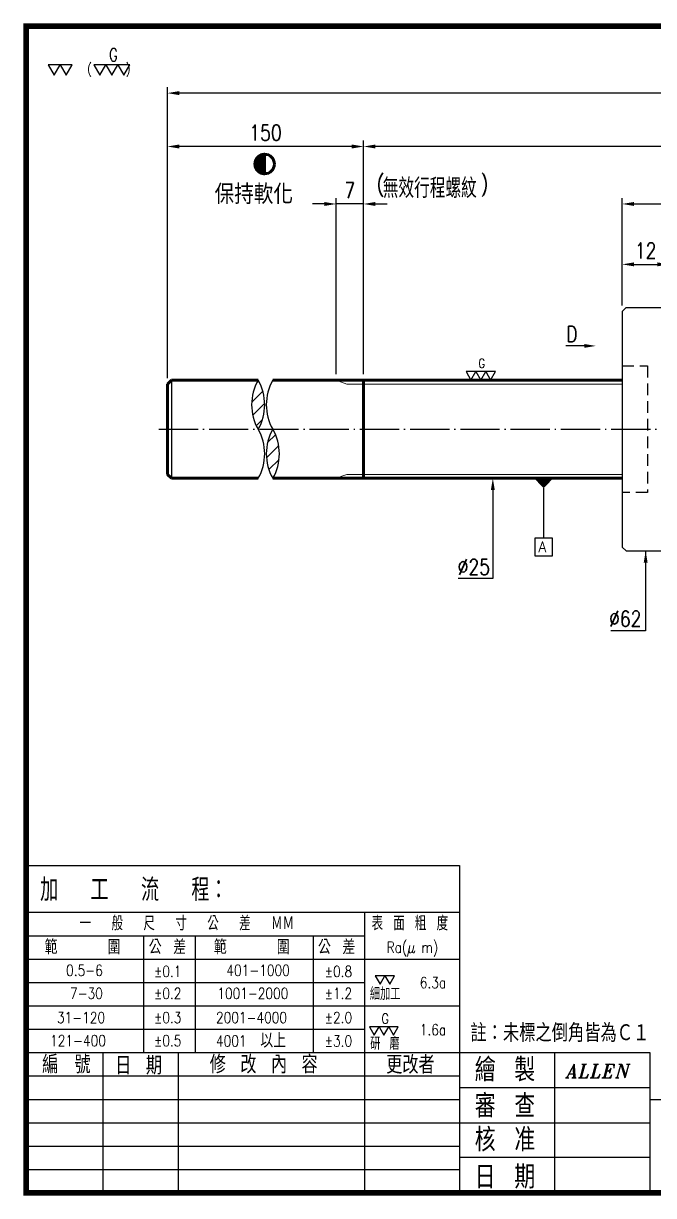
# Model space of a CAD drawing. Header units: millimetres. Extents: x 1056 to 1476, y 85 to 383.
# Drawn here: x 1055.6 to 1216.2, y 84.6 to 383.2 of the extents above; entities that cross this region are included whole.
import ezdxf
from ezdxf.enums import TextEntityAlignment as Align

# ---------------------------------------------------------------- set-up
doc = ezdxf.new("R2010")
doc.units = ezdxf.units.MM
doc.linetypes.add('C', pattern=[2.5625, 2, -0.25, 0.0625, -0.25])
doc.linetypes.add('H', pattern=[0.75, 0.5, -0.25])
for name, color, linetype in [('04', 4, 'Continuous'), ('05', 5, 'H'), ('3', 6, 'Continuous'), ('C', 1, 'C'), ('CK_LEVEL_1', 7, 'Continuous')]:
    doc.layers.add(name, color=color, linetype=linetype)
for name, color, linetype, lineweight in [('AM_0', 7, 'Continuous', 50), ('AM_5', 3, 'Continuous', 25), ('群組1-AM_0', 7, 'Continuous', 50)]:
    doc.layers.add(name, color=color, linetype=linetype, lineweight=lineweight)
doc.styles.add('ROMANC', font='romanc')
doc.styles.add('SIMPLEX', font='simplex.shx', dxfattribs={"width": 0.8, "height": 4})
doc.styles.get("Standard").update_dxf_attribs({"font": 'txt.shx', "height": 4, "bigfont": 'CHINESET.SHX'})
doc.dimstyles.get("Standard").update_dxf_attribs({"dimscale": 0, "dimtxt": 4, "dimasz": 3, "dimexe": 1.5, "dimexo": 1.5, "dimgap": 1.5, "dimtad": 1, "dimdec": 3, "dimrnd": 0.0005, "dimdsep": 46, "dimtxsty": 'SIMPLEX', "dimcen": 0.09, "dimclrd": 6, "dimclre": 6, "dimclrt": 3, "dimadec": 1, "dimazin": 2, "dimtp": -0.1, "dimtm": 0.2, "dimtfac": 1, "dimtdec": 3, "dimtmove": 2, "dimatfit": 3, "dimfxl": 0, "dimtvp": 0.790698, "dimtolj": 1, "dimarcsym": 0})
doc.dimstyles.new('STANDARD$7', dxfattribs={"dimscale": 0, "dimtxt": 4, "dimasz": 3, "dimexe": 1.5, "dimexo": 1.5, "dimgap": 1.5, "dimtad": 1, "dimdec": 3, "dimrnd": 0.0005, "dimdsep": 46, "dimtxsty": 'SIMPLEX', "dimcen": 0.09, "dimclrd": 6, "dimclre": 6, "dimclrt": 3, "dimadec": 1, "dimazin": 2, "dimtp": -0.1, "dimtm": 0.2, "dimtfac": 1, "dimtdec": 3, "dimtmove": 2, "dimatfit": 3, "dimfxl": 0, "dimtvp": 0.790698, "dimtolj": 1, "dimarcsym": 0})

# ---------------------------------------------------------------- blocks, each defined once
blk = doc.blocks.new('*D53')
at = {"layer": 'AM_5', "color": 6, "lineweight": -2}
for p, q in [((1092.3, 292.79), (1092.3, 366.91)), ((1438.23, 365.41), (1095.3, 365.41)), ((1441.23, 291.44), (1441.23, 366.91))]:
    blk.add_line(p, q, dxfattribs=at)
at = {"layer": 'AM_5', "color": 6}
for points in [[(1095.3, 365.91), (1095.3, 364.91), (1092.3, 365.41)], [(1438.23, 365.91), (1438.23, 364.91), (1441.23, 365.41)]]:
    blk.add_solid(points, dxfattribs=at)
at = {"layer": 'Defpoints', "color": 0}
for p in [(1092.3, 365.41), (1092.3, 291.29), (1441.23, 289.94)]:
    blk.add_point(p, dxfattribs=at)
at = {"layer": 'AM_5', "color": 3, "insert": (1266.76, 368.91), "char_height": 4, "attachment_point": 5, "style": 'SIMPLEX'}
blk.add_mtext('\\A1;950', dxfattribs=at)
blk = doc.blocks.new('*D54')
at = {"layer": 'AM_5', "color": 6, "lineweight": -2}
for p, q in [((1142.3, 293.79), (1142.3, 353.31)), ((1361.23, 292.79), (1361.23, 353.31)), ((1358.23, 351.81), (1145.3, 351.81))]:
    blk.add_line(p, q, dxfattribs=at)
at = {"layer": 'AM_5', "color": 6}
for points in [[(1145.3, 352.31), (1145.3, 351.31), (1142.3, 351.81)], [(1358.23, 352.31), (1358.23, 351.31), (1361.23, 351.81)]]:
    blk.add_solid(points, dxfattribs=at)
at = {"layer": 'Defpoints', "color": 0}
for p in [(1142.3, 351.81), (1142.3, 292.29), (1361.23, 291.29)]:
    blk.add_point(p, dxfattribs=at)
at = {"layer": 'AM_5', "color": 3, "insert": (1251.76, 355.31), "char_height": 4, "attachment_point": 5, "style": 'SIMPLEX'}
blk.add_mtext('\\A1;720', dxfattribs=at)
blk = doc.blocks.new('*D50')
at = {"layer": 'AM_5', "color": 6, "lineweight": -2}
for p, q in [((1208.21, 311.29), (1208.21, 338.67)), ((1300.21, 300.19), (1300.21, 338.67)), ((1211.21, 337.17), (1297.21, 337.17))]:
    blk.add_line(p, q, dxfattribs=at)
at = {"layer": 'AM_5', "color": 6}
for points in [[(1211.21, 337.67), (1211.21, 336.67), (1208.21, 337.17)], [(1297.21, 337.67), (1297.21, 336.67), (1300.21, 337.17)]]:
    blk.add_solid(points, dxfattribs=at)
at = {"layer": 'Defpoints', "color": 0}
for p in [(1300.21, 337.17), (1208.21, 309.79), (1300.21, 298.69)]:
    blk.add_point(p, dxfattribs=at)
at = {"layer": 'AM_5', "color": 3, "insert": (1254.21, 340.67), "char_height": 4, "attachment_point": 5, "style": 'SIMPLEX'}
blk.add_mtext('\\A1;92', dxfattribs=at)
blk = doc.blocks.new('*D51')
at = {"layer": 'AM_5', "color": 6, "lineweight": -2}
for p, q in [((1208.21, 311.29), (1208.21, 323.29)), ((1220.21, 311.29), (1220.21, 323.29)), ((1211.21, 321.79), (1217.21, 321.79))]:
    blk.add_line(p, q, dxfattribs=at)
at = {"layer": 'AM_5', "color": 6}
for points in [[(1211.21, 322.29), (1211.21, 321.29), (1208.21, 321.79)], [(1217.21, 322.29), (1217.21, 321.29), (1220.21, 321.79)]]:
    blk.add_solid(points, dxfattribs=at)
at = {"layer": 'Defpoints', "color": 0}
for p in [(1220.21, 321.79), (1208.21, 309.79), (1220.21, 309.79)]:
    blk.add_point(p, dxfattribs=at)
at = {"layer": 'AM_5', "color": 3, "insert": (1214.21, 325.29), "char_height": 4, "attachment_point": 5, "style": 'SIMPLEX'}
blk.add_mtext('\\A1;12', dxfattribs=at)
blk = doc.blocks.new('*D56')
at = {"layer": 'AM_5', "color": 6, "lineweight": -2}
for p, q in [((1092.3, 292.79), (1092.3, 353.31)), ((1142.3, 293.79), (1142.3, 353.31)), ((1139.3, 351.81), (1095.3, 351.81))]:
    blk.add_line(p, q, dxfattribs=at)
at = {"layer": 'AM_5', "color": 6}
for points in [[(1095.3, 352.31), (1095.3, 351.31), (1092.3, 351.81)], [(1139.3, 352.31), (1139.3, 351.31), (1142.3, 351.81)]]:
    blk.add_solid(points, dxfattribs=at)
at = {"layer": 'Defpoints', "color": 0}
for p in [(1092.3, 351.81), (1092.3, 291.29), (1142.3, 292.29)]:
    blk.add_point(p, dxfattribs=at)
at = {"layer": 'AM_5', "color": 3, "insert": (1117.3, 355.31), "char_height": 4, "attachment_point": 5, "style": 'SIMPLEX'}
blk.add_mtext('\\A1;150', dxfattribs=at)
blk = doc.blocks.new('*X64')
at = {"color": 0}
for p, q in [((508.24, 86), (512.19, 86)), ((508.25, 86.1), (512.19, 86.1)), ((508.25, 86.05), (512.19, 86.05)), ((508.26, 86.15), (512.19, 86.15)), ((508.27, 86.2), (512.19, 86.2)), ((508.29, 86.25), (512.19, 86.25)), ((508.3, 86.3), (512.19, 86.3)), ((508.31, 86.35), (512.19, 86.35)), ((508.32, 86.4), (512.19, 86.4)), ((508.34, 86.45), (512.19, 86.45)), ((508.35, 86.5), (512.19, 86.5)), ((508.37, 86.55), (512.19, 86.55)), ((508.38, 86.6), (512.19, 86.6)), ((508.4, 86.65), (512.19, 86.65)), ((508.42, 86.7), (512.19, 86.7)), ((508.43, 86.75), (512.19, 86.75)), ((508.45, 86.8), (512.19, 86.8)), ((508.47, 86.85), (512.19, 86.85)), ((508.49, 86.9), (512.19, 86.9)), ((508.51, 86.95), (512.19, 86.95)), ((508.54, 87), (512.19, 87)), ((508.56, 87.05), (512.19, 87.05)), ((508.58, 87.1), (512.19, 87.1)), ((508.61, 87.15), (512.19, 87.15)), ((508.63, 87.2), (512.19, 87.2)), ((508.66, 87.25), (512.19, 87.25)), ((508.68, 87.3), (512.19, 87.3)), ((508.71, 87.35), (512.19, 87.35)), ((508.74, 87.4), (512.19, 87.4)), ((508.77, 87.45), (512.19, 87.45)), ((508.8, 87.5), (512.19, 87.5)), ((508.83, 87.55), (512.19, 87.55)), ((508.87, 87.6), (512.19, 87.6)), ((508.9, 87.65), (512.19, 87.65)), ((508.94, 87.7), (512.19, 87.7)), ((508.97, 87.75), (512.19, 87.75)), ((509.01, 87.8), (512.19, 87.8)), ((509.05, 87.85), (512.19, 87.85)), ((509.09, 87.9), (512.19, 87.9)), ((509.13, 87.95), (512.19, 87.95)), ((509.18, 88), (512.19, 88)), ((509.22, 88.05), (512.19, 88.05)), ((509.27, 88.1), (512.19, 88.1)), ((509.31, 88.15), (512.19, 88.15)), ((509.36, 88.2), (512.19, 88.2)), ((509.41, 88.25), (512.19, 88.25)), ((509.47, 88.3), (512.19, 88.3)), ((509.52, 88.35), (512.19, 88.35)), ((509.58, 88.4), (512.19, 88.4)), ((509.64, 88.45), (512.19, 88.45)), ((509.7, 88.5), (512.19, 88.5)), ((509.76, 88.55), (512.19, 88.55)), ((509.83, 88.6), (512.19, 88.6)), ((509.9, 88.65), (512.19, 88.65)), ((509.97, 88.7), (512.19, 88.7)), ((510.05, 88.75), (512.19, 88.75)), ((510.13, 88.8), (512.19, 88.8)), ((510.22, 88.85), (512.19, 88.85)), ((510.31, 88.9), (512.19, 88.9)), ((510.41, 88.95), (512.19, 88.95)), ((510.51, 89), (512.19, 89)), ((510.62, 89.05), (512.19, 89.05)), ((510.75, 89.1), (512.19, 89.1)), ((510.89, 89.15), (512.19, 89.15)), ((511.04, 89.2), (512.19, 89.2)), ((511.22, 89.25), (512.19, 89.25)), ((511.45, 89.3), (512.19, 89.3)), ((511.81, 89.35), (512.19, 89.35)), ((508.19, 85.6), (512.19, 85.6)), ((508.19, 85.55), (512.19, 85.55)), ((508.19, 85.5), (512.19, 85.5)), ((508.19, 85.45), (512.19, 85.45)), ((508.19, 85.4), (512.19, 85.4)), ((508.19, 85.35), (512.19, 85.35)), ((508.19, 85.3), (512.19, 85.3)), ((508.19, 85.25), (512.19, 85.25)), ((508.19, 85.2), (512.19, 85.2)), ((508.19, 85.15), (512.19, 85.15)), ((508.2, 85.7), (512.19, 85.7)), ((508.2, 85.65), (512.19, 85.65)), ((508.2, 85.1), (512.19, 85.1)), ((508.2, 85.05), (512.19, 85.05)), ((508.2, 85), (512.19, 85)), ((508.21, 85.8), (512.19, 85.8)), ((508.21, 85.75), (512.19, 85.75)), ((508.21, 84.95), (512.19, 84.95)), ((508.21, 84.9), (512.19, 84.9)), ((508.22, 85.9), (512.19, 85.9)), ((508.22, 85.85), (512.19, 85.85)), ((508.22, 84.85), (512.19, 84.85)), ((508.23, 85.95), (512.19, 85.95)), ((508.23, 84.8), (512.19, 84.8)), ((508.23, 84.75), (512.19, 84.75)), ((508.24, 84.7), (512.19, 84.7)), ((508.25, 84.65), (512.19, 84.65)), ((508.26, 84.6), (512.19, 84.6)), ((508.27, 84.55), (512.19, 84.55)), ((508.28, 84.5), (512.19, 84.5)), ((508.29, 84.45), (512.19, 84.45)), ((508.31, 84.4), (512.19, 84.4)), ((508.32, 84.35), (512.19, 84.35)), ((508.33, 84.3), (512.19, 84.3)), ((508.35, 84.25), (512.19, 84.25)), ((508.36, 84.2), (512.19, 84.2)), ((508.38, 84.15), (512.19, 84.15)), ((508.39, 84.1), (512.19, 84.1)), ((508.41, 84.05), (512.19, 84.05)), ((508.43, 84), (512.19, 84)), ((508.45, 83.95), (512.19, 83.95)), ((508.47, 83.9), (512.19, 83.9)), ((508.49, 83.85), (512.19, 83.85)), ((508.51, 83.8), (512.19, 83.8)), ((508.53, 83.75), (512.19, 83.75)), ((508.55, 83.7), (512.19, 83.7)), ((508.57, 83.65), (512.19, 83.65)), ((508.6, 83.6), (512.19, 83.6)), ((508.62, 83.55), (512.19, 83.55)), ((508.65, 83.5), (512.19, 83.5)), ((508.68, 83.45), (512.19, 83.45)), ((508.7, 83.4), (512.19, 83.4)), ((508.73, 83.35), (512.19, 83.35)), ((508.76, 83.3), (512.19, 83.3)), ((508.79, 83.25), (512.19, 83.25)), ((508.83, 83.2), (512.19, 83.2)), ((508.86, 83.15), (512.19, 83.15)), ((508.89, 83.1), (512.19, 83.1)), ((508.93, 83.05), (512.19, 83.05)), ((508.96, 83), (512.19, 83)), ((509, 82.95), (512.19, 82.95)), ((509.04, 82.9), (512.19, 82.9)), ((509.08, 82.85), (512.19, 82.85)), ((509.12, 82.8), (512.19, 82.8)), ((509.16, 82.75), (512.19, 82.75)), ((509.21, 82.7), (512.19, 82.7)), ((509.25, 82.65), (512.19, 82.65)), ((509.3, 82.6), (512.19, 82.6)), ((509.35, 82.55), (512.19, 82.55)), ((509.4, 82.5), (512.19, 82.5)), ((509.45, 82.45), (512.19, 82.45)), ((509.5, 82.4), (512.19, 82.4)), ((509.56, 82.35), (512.19, 82.35)), ((509.62, 82.3), (512.19, 82.3)), ((509.68, 82.25), (512.19, 82.25)), ((509.74, 82.2), (512.19, 82.2)), ((509.81, 82.15), (512.19, 82.15)), ((509.88, 82.1), (512.19, 82.1)), ((509.95, 82.05), (512.19, 82.05)), ((510.03, 82), (512.19, 82)), ((510.11, 81.95), (512.19, 81.95)), ((510.19, 81.9), (512.19, 81.9)), ((510.28, 81.85), (512.19, 81.85)), ((510.38, 81.8), (512.19, 81.8)), ((510.48, 81.75), (512.19, 81.75)), ((510.59, 81.7), (512.19, 81.7)), ((510.71, 81.65), (512.19, 81.65)), ((510.84, 81.6), (512.19, 81.6)), ((510.99, 81.55), (512.19, 81.55)), ((511.17, 81.5), (512.19, 81.5)), ((511.38, 81.45), (512.19, 81.45)), ((511.68, 81.4), (512.19, 81.4))]:
    blk.add_line(p, q, dxfattribs=at)
blk = doc.blocks.new('*D66')
at = {"layer": 'CK_LEVEL_1', "color": 6, "lineweight": -2}
for p, q in [((1135.3, 293.79), (1135.3, 338.67)), ((1142.3, 293.79), (1142.3, 338.67)), ((1132.3, 337.17), (1129.3, 337.17)), ((1142.3, 337.17), (1135.3, 337.17)), ((1145.3, 337.17), (1148.3, 337.17))]:
    blk.add_line(p, q, dxfattribs=at)
at = {"layer": 'CK_LEVEL_1', "color": 6}
for points in [[(1132.3, 337.67), (1132.3, 336.67), (1135.3, 337.17)], [(1145.3, 337.67), (1145.3, 336.67), (1142.3, 337.17)]]:
    blk.add_solid(points, dxfattribs=at)
at = {"layer": 'Defpoints', "color": 0}
for p in [(1135.3, 337.17), (1135.3, 292.29), (1142.3, 292.29)]:
    blk.add_point(p, dxfattribs=at)
at = {"layer": 'CK_LEVEL_1', "color": 3, "insert": (1138.8, 340.67), "char_height": 4, "attachment_point": 5, "style": 'SIMPLEX'}
blk.add_mtext('\\A1;7', dxfattribs=at)

msp = doc.modelspace()

# ---------------------------------------------------------------- hatches: boundary and pattern name
at = {"lineweight": 0}
h = msp.add_hatch(dxfattribs=at)
h.set_pattern_fill('ANSI31', color=4, scale=0.8, style=0)
h.set_pattern_definition([(45, (-524.4123, -11.6355), (-1.7960512, 1.7960512), [])])
h.paths.add_polyline_path([(1115.428, 292.2929, 0.26609634), (1115.428, 279.7929, 0.26609634)])
h.paths.add_polyline_path([(1119.1644, 279.7929, 0.26609634), (1119.1644, 267.2929, 0.26609634)])

# ---------------------------------------------------------------- linework, layer by layer
for p, q in [((1209.2096, 310.7929), (1208.2096, 309.7929)), ((1209.2096, 310.7929), (1219.2096, 310.7929)), ((1208.2096, 309.7929), (1208.2096, 249.7929)), ((1208.2096, 249.7929), (1209.2096, 248.7929)), ((1209.2096, 248.7929), (1219.2096, 248.7929))]:
    msp.add_line(p, q)
at = {"color": 4, "lineweight": 0}
for p, q in [((1138.0436, 291.2929), (1135.2962, 292.2929)), ((1208.2096, 291.2929), (1138.0436, 291.2929)), ((1138.0436, 268.2929), (1135.2962, 267.2929)), ((1208.2096, 268.2929), (1138.0436, 268.2929))]:
    msp.add_line(p, q, dxfattribs=at)
at = {"color": 6}
for p, q in [((1212.913, 228.4477), (1205.3187, 228.4477)), ((1214.2096, 228.4477), (1212.913, 228.4477))]:
    msp.add_line(p, q, dxfattribs=at)
at = {"color": 3}
for p, q in [((1056.2641, 168.6514), (1166.7122, 168.6514)), ((1166.7279, 168.6514), (1166.7279, 85.2957)), ((1056.2803, 156.7431), (1166.7279, 156.7431)), ((1142.5295, 156.7431), (1142.5295, 85.2957)), ((1166.7279, 156.7431), (1166.7279, 85.2957)), ((1056.2803, 150.7892), (1142.5295, 150.7892)), ((1086.3183, 121.0194), (1086.3183, 150.7892)), ((1099.4049, 150.7892), (1099.4049, 121.0194)), ((1129.4308, 150.7892), (1129.4308, 121.0194)), ((1056.2803, 144.8352), (1166.7279, 144.8352)), ((1056.2803, 138.8813), (1142.5295, 138.8813)), ((1056.2803, 132.9273), (1166.7279, 132.9273)), ((1056.2803, 126.9734), (1142.5295, 126.9734)), ((1056.2803, 121.0194), (1215.2379, 121.0194)), ((1075.8383, 121.0194), (1075.8383, 84.9403)), ((1095.0184, 121.0194), (1095.0184, 84.9403)), ((1190.9829, 121.0194), (1190.9829, 85.2957)), ((1215.2379, 121.0194), (1215.2379, 85.2957)), ((1056.2803, 115.0655), (1166.7279, 115.0655)), ((1166.7279, 112.1259), (1215.2379, 112.1259)), ((1056.2803, 109.0485), (1166.7279, 109.0485)), ((1215.2379, 109.0485), (1475.7386, 109.0485)), ((1056.2803, 103.1576), (1215.2379, 103.1576)), ((1056.2803, 97.2036), (1166.7279, 97.2036)), ((1166.7279, 94.3389), (1215.2379, 94.3389)), ((1056.2803, 91.2496), (1166.7279, 91.2496))]:
    msp.add_line(p, q, dxfattribs=at)
at = {"const_width": 1.3946}
msp.add_lwpolyline([(1056.2803, 85.2957), (1475.7386, 85.2957), (1475.7386, 382.4567), (1056.2803, 382.4567)], close=True, dxfattribs=at)
for points in [[(1064.9221, 372.6056), (1061.8557, 372.6056), (1063.3889, 369.9501)], [(1067.9884, 372.6056), (1064.9221, 372.6056), (1066.4552, 369.9501)], [(1076.5797, 372.6056), (1073.5134, 372.6056), (1075.0465, 369.9501)], [(1079.646, 372.6056), (1076.5797, 372.6056), (1078.1129, 369.9501)], [(1082.7123, 372.6056), (1079.646, 372.6056), (1081.1792, 369.9501)]]:
    msp.add_lwpolyline(points, close=True)
at = {"color": 3}
for points in [[(1170.9273, 294.4656), (1168.4185, 294.4656), (1169.6729, 292.2929)], [(1173.4361, 294.4656), (1170.9273, 294.4656), (1172.1817, 292.2929)], [(1175.9449, 294.4656), (1173.4361, 294.4656), (1174.6905, 292.2929)], [(1147.7335, 140.589), (1145.2804, 140.589), (1146.5069, 138.4646)], [(1150.1865, 140.589), (1147.7335, 140.589), (1148.96, 138.4646)], [(1146.2428, 127.6098), (1143.7897, 127.6098), (1145.0162, 125.4853)], [(1148.6958, 127.6098), (1146.2428, 127.6098), (1147.4693, 125.4853)], [(1151.1489, 127.6098), (1148.6958, 127.6098), (1149.9224, 125.4853)]]:
    msp.add_lwpolyline(points, close=True, dxfattribs=at)
at = {"layer": '04'}
msp.add_line((1188.2096, 252.064), (1188.2096, 264.7425), dxfattribs=at)
msp.add_lwpolyline([(1188.2096, 264.7425, 0, 4.8419, 0), (1188.2096, 267.2929, 4.8419, 4.8419, 0)], format="xyseb", dxfattribs=at)
msp.add_lwpolyline([(1185.968, 252.064), (1185.968, 247.5807), (1190.4512, 247.5807), (1190.4512, 252.064)], close=True, dxfattribs=at)
at = {"layer": '05', "ltscale": 6}
for p, q in [((1208.2096, 295.9429), (1214.7096, 295.9429)), ((1214.7096, 295.9429), (1214.7096, 263.6429)), ((1214.7096, 263.6429), (1208.2096, 263.6429))]:
    msp.add_line(p, q, dxfattribs=at)
at = {"layer": '3'}
msp.add_line((1175.2532, 264.2929), (1175.2532, 241.7835), dxfattribs=at)
at = {"layer": 'AM_0'}
msp.add_line((1117.0685, 344.8422), (1117.0685, 349.8416), dxfattribs=at)
msp.add_circle((1117.0685, 347.3419), 2.4997, dxfattribs=at)
at = {"layer": 'C', "ltscale": 5}
msp.add_line((1090.0994, 279.7929), (1442.7885, 279.7929), dxfattribs=at)
at = {"layer": 'CK_LEVEL_1', "color": 6}
for p, q in [((1198.5348, 301.0137), (1193.8887, 301.0137)), ((1175.2532, 241.7835), (1166.4156, 241.7835))]:
    msp.add_line(p, q, dxfattribs=at)
at = {"layer": 'CK_LEVEL_1'}
msp.add_line((1093.2962, 292.2929), (1093.2962, 267.2929), dxfattribs=at)
for centre, start, end in [((1126.3403, 286.0429), 150.198191, 209.801809), ((1104.5156, 286.0429), 330.198191, 29.801809), ((1130.0767, 286.0429), 150.198191, 209.801809), ((1104.5156, 273.5429), 330.198191, 29.801809), ((1130.0767, 273.5429), 150.198191, 209.801809), ((1108.252, 273.5429), 330.198191, 29.801809)]:
    msp.add_arc(centre, 12.5754, start, end, dxfattribs=at)
at = {"layer": 'CK_LEVEL_1', "color": 6}
for points in [[(1198.5348, 301.5137), (1198.5348, 300.5137), (1201.5348, 301.0137)], [(1174.7532, 264.2929), (1175.7532, 264.2929), (1175.2532, 267.2929)]]:
    msp.add_solid(points, dxfattribs=at)
at = {"layer": 'Defpoints', "color": 0, "linetype": 'ByBlock'}
msp.add_point((1208.2096, 309.7929), dxfattribs=at)
at = {"layer": '群組1-AM_0'}
for p, q in [((1093.2962, 292.2929), (1092.2962, 291.2929)), ((1092.2962, 291.2929), (1092.2962, 268.2929)), ((1093.2962, 292.2929), (1115.428, 292.2929)), ((1119.1644, 292.2929), (1208.2096, 292.2929)), ((1142.2962, 292.2929), (1142.2962, 267.2929)), ((1093.2962, 267.2929), (1092.2962, 268.2929)), ((1093.2962, 267.2929), (1115.428, 267.2929)), ((1119.1644, 267.2929), (1141.2337, 267.2929)), ((1141.2337, 267.2929), (1208.2096, 267.2929))]:
    msp.add_line(p, q, dxfattribs=at)

# ---------------------------------------------------------------- block references
at = {"layer": 'AM_0', "xscale": 0.6249209571469692, "yscale": 0.6249209571467418, "zscale": 0.6249209571468248}
msp.add_blockref('*X64', (796.9923, 293.9939), dxfattribs=at)

# ---------------------------------------------------------------- texts
at = {"style": 'SIMPLEX', "width": 0.8}
for s, height, p in [('G', 3.198, (1077.3727, 375.171)), ('(      )', 2.40253, (1071.8719, 371.6026))]:
    msp.add_text(s, height=height, dxfattribs=at).set_placement(p, align=Align.MIDDLE_LEFT)
at = {"width": 0.8}
msp.add_text('無效行程螺紋', height=5, dxfattribs=at).set_placement((1147.1787, 338.702))
at = {"color": 3, "style": 'SIMPLEX', "width": 0.8}
for height, p in [(2.3249, (1171.5761, 296.5645)), (2.5584, (1146.8772, 129.662))]:
    msp.add_text('G', height=height, dxfattribs=at).set_placement(p, align=Align.MIDDLE_LEFT)
at = {"color": 3}
for s, height, width, p in [('加  工  流  程：', 5.775023, 0.8, (1059.837, 159.5956)), ('一  般  尺  寸  公  差  ＭＭ', 3.654615, 0.8, (1069.9069, 152.1325)), ('表 面 粗 度', 3.65461, 0.8, (1144.3354, 152.1325)), ('範    圍', 3.65793, 0.9, (1060.9816, 146.0836)), ('公 差', 3.65793, 0.9, (1087.5298, 146.0836)), ('範    圍', 3.65793, 0.9, (1104.1242, 146.0836)), ('公 差', 3.65793, 0.9, (1130.6724, 146.0836)), ('細加工', 3.234, 0.8, (1143.9123, 134.3718)), ('註：未標之倒角皆為Ｃ１', 4.60845, 0.9, (1169.5173, 123.734)), ('以上', 3.65793, 0.9, (1115.9619, 122.2678)), ('研 磨', 3.234, 0.8, (1143.9986, 121.7166)), ('編\u3000號^J', 4.5815, 0.9, (1060.3599, 115.7058)), ('日 期', 4.5815, 0.9, (1078.9975, 115.4287)), ('修 改 內 容', 4.5815, 0.9, (1103.0731, 115.6996)), ('更改者', 4.5815, 0.9, (1148.0572, 115.6299)), ('繪 製', 5.929, 0.9, (1170.6366, 113.6635)), ('審 查', 5.929, 0.9, (1170.6366, 104.4496)), ('核 准', 5.929, 0.9, (1170.6366, 95.8356)), ('日 期', 5.929, 0.9, (1170.6263, 86.3615))]:
    msp.add_text(s, height=height, dxfattribs=dict(at, width=width)).set_placement(p)
at = {"color": 3, "style": 'SIMPLEX', "width": 0.8}
for s, p in [('Ra(μ m)', (1148.1748, 146.4097)), ('0.5-6', (1066.4717, 140.5377)), ('401-1000', (1107.3164, 140.5377)), ('%%p0.1', (1088.8498, 140.271)), ('%%p0.8', (1132.3716, 140.271)), ('7-30', (1067.4458, 134.6706)), ('%%p0.2', (1088.8498, 134.6706)), ('1001-2000', (1105.0107, 134.6706)), ('%%p1.2', (1132.3716, 134.6706)), ('6.3a', (1156.6267, 137.4091)), ('31-120', (1064.1336, 128.5065)), ('%%p0.3', (1088.8498, 128.5065)), ('2001-4000', (1104.6777, 128.5065)), ('%%p2.0', (1132.3716, 128.5065)), ('121-400', (1062.3911, 122.627)), ('%%p0.5', (1088.8498, 122.627)), ('4001', (1104.6777, 122.5526)), ('%%p3.0', (1132.3716, 122.5526)), ('1.6a', (1156.6267, 125.4144))]:
    msp.add_text(s, height=2.84159, dxfattribs=at).set_placement(p)
at = {"insert": (1124.3129, 337.1378), "char_height": 5, "attachment_point": 9}
msp.add_mtext('保持軟化', dxfattribs=at)
at = {"layer": '04', "style": 'ROMANC'}
msp.add_attdef('A', (1186.835, 248.4757), 'A', height=2.6899, dxfattribs=at)
at = {"layer": 'CK_LEVEL_1', "char_height": 4, "width": 25.34004, "attachment_point": 1, "style": 'SIMPLEX'}
for s, insert in [('(', (1145.6794, 344.3155)), (')', (1172.1603, 344.3765))]:
    msp.add_mtext(s, dxfattribs=dict(at, insert=insert))
at = {"layer": 'CK_LEVEL_1', "color": 3, "char_height": 4, "attachment_point": 9, "style": 'SIMPLEX'}
for s, insert in [('\\A1;D', (1196.8492, 302.0251)), ('\\A1;%%C25', (1174.5207, 242.7272)), ('%%c62', (1213.1176, 229.5129))]:
    msp.add_mtext(s, dxfattribs=dict(at, insert=insert))
at = {"layer": 'CK_LEVEL_1', "color": 3, "insert": (1194.053, 118.0667), "char_height": 3.5, "width": 24.255, "attachment_point": 1}
msp.add_mtext('{\\Fitalict|c136;ALLEN}', dxfattribs=at)

# ---------------------------------------------------------------- dimensions: what is measured, and where the dimension line sits
at = {"layer": 'AM_5'}
for base, p1, p2, text, picture, middle in [((1092.2962, 365.4146), (1441.2337, 289.9429), (1092.2962, 291.2929), '950', '*D53', (1266.7649, 365.4146)), ((1142.2962, 351.808), (1361.2337, 291.2929), (1142.2962, 292.2929), '720', '*D54', (1251.7649, 351.808))]:
    dim = msp.add_linear_dim(base=base, p1=p1, p2=p2, text=text, dimstyle='Standard', override={"dimscale": 1, "dimrnd": 0, "dimadec": 3, "dimtmove": 0}, dxfattribs=at)
    dim.commit()
    dim.dimension.update_dxf_attribs({"geometry": picture, "text_midpoint": middle, "dimtype": 160})
dim = msp.add_linear_dim(base=(1092.2962, 351.808), p1=(1142.2962, 292.2929), p2=(1092.2962, 291.2929), text='150', dimstyle='Standard', override={"dimscale": 1, "dimrnd": 0, "dimadec": 3, "dimtmove": 0}, dxfattribs=at)
dim.commit()
dim.dimension.update_dxf_attribs({"geometry": '*D56', "text_midpoint": (1117.2962, 355.308)})
dim = msp.add_linear_dim(base=(1300.2096, 337.166), p1=(1208.2096, 309.7929), p2=(1300.2096, 298.6929), dimstyle='Standard', override={"dimscale": 1, "dimgap": 1.5, "dimrnd": 0, "dimadec": 3, "dimtmove": 0}, dxfattribs=at)
dim.commit()
dim.dimension.update_dxf_attribs({"geometry": '*D50', "text_midpoint": (1254.2096, 337.166), "dimtype": 160})
dim = msp.add_linear_dim(base=(1220.2096, 321.7929), p1=(1208.2096, 309.7929), p2=(1220.2096, 309.7929), dimstyle='Standard', override={"dimscale": 1, "dimrnd": 0, "dimadec": 3, "dimtmove": 0}, dxfattribs=at)
dim.commit()
dim.dimension.update_dxf_attribs({"geometry": '*D51', "text_midpoint": (1214.2096, 325.2929)})
at = {"layer": 'CK_LEVEL_1'}
dim = msp.add_linear_dim(base=(1135.2962, 337.166), p1=(1142.2962, 292.2929), p2=(1135.2962, 292.2929), dimstyle='Standard', override={"dimscale": 1}, dxfattribs=at)
dim.commit()
dim.dimension.update_dxf_attribs({"geometry": '*D66', "text_midpoint": (1138.7962, 340.666)})

# ---------------------------------------------------------------- leaders
msp.add_leader([(1214.2096, 248.7929), (1214.2096, 228.4477)], dimstyle='STANDARD$7', override={"dimscale": 1, "dimgap": 1.5, "dimtad": 0}, dxfattribs=at)

doc.saveas('drawing.dxf')
